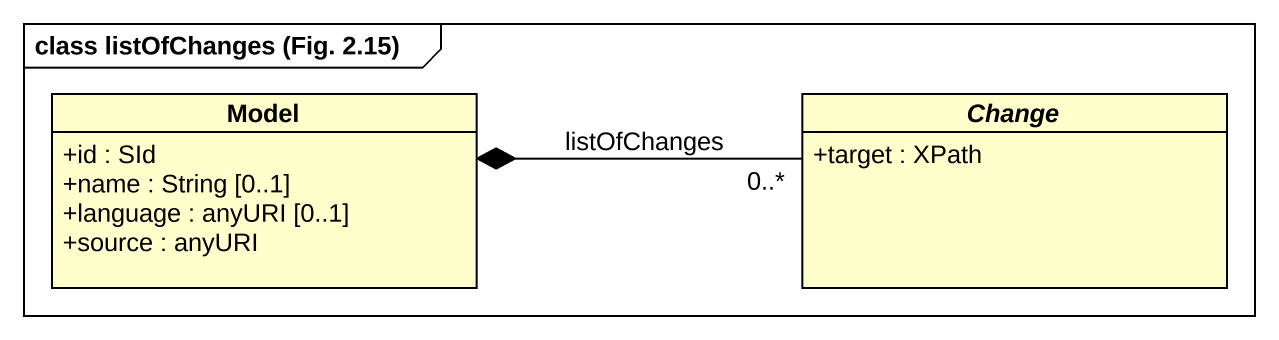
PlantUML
@startuml
mainframe class listOfChanges (Fig. 2.15)
hide circle
hide empty members
skinparam classAttributeIconSize 0
class Model {
  +id : SId
  +name : String [0..1]
  +language : anyURI [0..1]
  +source : anyURI
}
abstract class Change {
  +target : XPath
}
Model *-right- "0..*" Change : listOfChanges
@enduml
